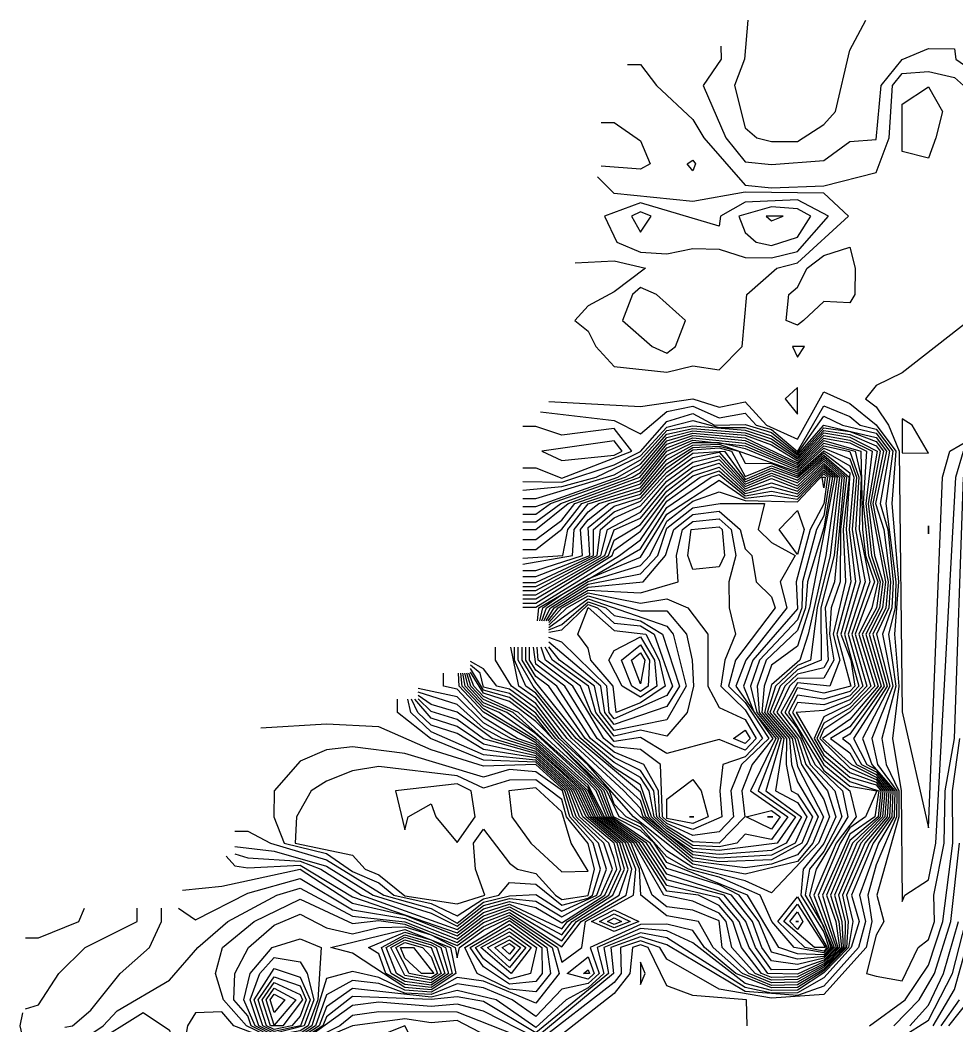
# Model space of a CAD drawing. Extents: x 2324165 to 2328366, y 427900 to 430978.
# Drawn here: x 2325018 to 2325860, y 430073 to 430978 of the extents above; entities that cross this region are included whole.
import ezdxf

# ---------------------------------------------------------------- set-up
doc = ezdxf.new("R2010")
doc.units = 0
doc.layers.add('contours', color=2, linetype='Continuous')

msp = doc.modelspace()

# ---------------------------------------------------------------- linework, layer by layer
at = {"layer": 'contours'}
for points in [[(2325672.3314, 430977.8506), (2325669.1255, 430942.6136), (2325660.2957, 430919.1223), (2325669.8161, 430880.9822), (2325680.1453, 430872.1393), (2325693.36, 430868.619), (2325716.9041, 430868.5683), (2325740.4484, 430883.9621), (2325751.1119, 430895.6299), (2325763.9932, 430950.7086), (2325778.2342, 430977.8494)], [(2325647.7628, 430954.3595), (2325648.2254, 430942.6138), (2325631.9519, 430919.1226), (2325652.287, 430872.1397), (2325669.8157, 430850.4357), (2325693.3598, 430848.1297), (2325740.448, 430851.6221), (2325763.9923, 430868.5569), (2325787.5364, 430870.6343), (2325792.2342, 430919.1208), (2325811.0813, 430942.4845), (2325834.6255, 430952.2592), (2325858.1696, 430952.1583), (2325859.1739, 430942.6114), (2325881.7134, 430927.2222)], [(2325563.8683, 430937.9847), (2325575.6404, 430937.9845), (2325589.9348, 430919.1231), (2325622.728, 430888.4081), (2325632.5235, 430872.1399), (2325669.8155, 430829.5505), (2325693.3595, 430827.124), (2325740.4477, 430828.9744), (2325787.536, 430840.8638), (2325799.2212, 430872.1379), (2325802.4266, 430919.1206), (2325811.0812, 430929.8492), (2325834.6253, 430931.7762), (2325858.1693, 430926.2692), (2325866.2085, 430919.1199)], [(2325841.2045, 430872.1375), (2325834.6244, 430853.5747), (2325811.0804, 430859.5624), (2325811.0809, 430902.1428), (2325834.6251, 430917.9572), (2325847.2153, 430895.6288), (2325841.2045, 430872.1375)], [(2325540.3236, 430885.8212), (2325552.0957, 430885.8211), (2325575.6396, 430869.2066), (2325584.3293, 430848.6491), (2325575.6393, 430843.6887), (2325540.3232, 430846.4552)], [(2325625.0046, 430848.6486), (2325622.7274, 430842.3492), (2325617.4672, 430848.6487), (2325622.7275, 430851.7864), (2325625.0046, 430848.6486)], [(2325516.778, 430759.5671), (2325552.0942, 430761.4892), (2325580.0252, 430754.6837), (2325552.0939, 430733.3709), (2325528.5496, 430721.0668), (2325516.6623, 430707.7017), (2325528.5494, 430698.0196), (2325535.5957, 430684.2101), (2325552.0931, 430666.3516), (2325599.1812, 430661.4014), (2325622.7254, 430667.049), (2325646.2694, 430663.4569), (2325667.1744, 430684.2085), (2325671.232, 430731.1912), (2325698.3346, 430754.6823), (2325716.9028, 430759.725), (2325762.868, 430801.6643), (2325740.4476, 430822.2469), (2325669.8154, 430823.1949), (2325622.7271, 430814.6925), (2325552.0949, 430821.8365), (2325536.8174, 430836.904)], [(2325716.9029, 430769.9132), (2325744.8993, 430801.6645), (2325716.9035, 430816.2821), (2325669.8153, 430814.0133), (2325647.5665, 430801.6656), (2325646.2709, 430792.4413), (2325575.6389, 430813.6927), (2325543.3002, 430801.6668), (2325554.3093, 430778.1753), (2325575.6384, 430769.3315), (2325599.1825, 430767.6096), (2325622.7266, 430772.4983), (2325646.2707, 430771.9944), (2325669.8147, 430764.3739), (2325693.3588, 430764.1575), (2325716.9029, 430769.9132)], [(2325693.3589, 430775.0816), (2325716.9031, 430782.6941), (2325728.9942, 430801.6647), (2325716.9034, 430808.1348), (2325693.3593, 430810.0752), (2325664.1099, 430801.6654), (2325669.815, 430786.9678), (2325679.7416, 430778.1739), (2325693.3589, 430775.0816)], [(2325575.6386, 430787.3071), (2325585.3556, 430801.6663), (2325575.6388, 430805.5929), (2325567.3904, 430801.6665), (2325575.6386, 430787.3071)], [(2325693.3592, 430797.2151), (2325703.9232, 430801.665), (2325688.5642, 430801.6651), (2325693.3592, 430797.2151)], [(2325722.2291, 430707.6993), (2325716.9022, 430703.3922), (2325706.7557, 430707.6994), (2325709.1012, 430731.1908), (2325716.9026, 430737.6908), (2325725.472, 430754.682), (2325740.447, 430766.152), (2325763.9912, 430773.5517), (2325768.8132, 430754.6815), (2325768.5806, 430731.1901), (2325763.9906, 430723.6859), (2325740.4465, 430724.7436), (2325722.2291, 430707.6993)], [(2325599.1814, 430678.3346), (2325607.053, 430684.2092), (2325616.1087, 430707.7005), (2325590.0399, 430731.1922), (2325575.638, 430737.3981), (2325568.5827, 430731.1924), (2325559.5818, 430707.7012), (2325586.0266, 430684.2095), (2325599.1814, 430678.3346)], [(2325871.2803, 430707.6975), (2325811.1186, 430660.7155), (2325787.5338, 430649.3017), (2325777.9102, 430637.2245), (2325787.5336, 430630.0829), (2325798.7564, 430613.7329), (2325808.2347, 430590.2414), (2325811.0745, 430355.8528), (2325834.6173, 430251.3974), (2325847.3755, 430566.7496), (2325853.9563, 430590.2409), (2325881.7097, 430606.3274)], [(2325716.9018, 430674.8803), (2325723.0295, 430684.2079), (2325712.4422, 430684.208), (2325716.9018, 430674.8803)], [(2325716.9012, 430623.6087), (2325716.9015, 430647.4475), (2325705.7397, 430637.2253), (2325716.9012, 430623.6087)], [(2325493.2325, 430634.9614), (2325575.6368, 430630.4623), (2325622.725, 430637.2631), (2325646.269, 430629.7952), (2325669.8132, 430634.6186), (2325689.064, 430613.7342), (2325716.901, 430600.9986), (2325740.4456, 430643.7202), (2325763.9895, 430633.061), (2325787.5334, 430614.064), (2325805.4041, 430590.2414), (2325801.6159, 430543.2587), (2325807.6378, 430472.7846), (2325804.1692, 430425.8019), (2325808.0359, 430378.8191), (2325802.4197, 430331.8364), (2325809.9883, 430284.8536), (2325811.0725, 430185.3207), (2325813.3903, 430190.8881), (2325834.6168, 430204.847), (2325841.2319, 430237.8705), (2325859.277, 430566.7494), (2325866.212, 430590.2407)], [(2325485.752, 430625.4822), (2325552.0925, 430617.8121), (2325575.6365, 430605.6935), (2325599.1808, 430626.0189), (2325622.725, 430630.7146), (2325646.2689, 430620.0772), (2325669.8131, 430624.4266), (2325679.669, 430613.7343), (2325693.357, 430609.692), (2325716.9008, 430589.8616), (2325740.4454, 430630.9284), (2325763.9894, 430621.3361), (2325773.3683, 430613.7332), (2325787.5334, 430610.0772), (2325802.5736, 430590.2415), (2325796.464, 430543.2588), (2325805.3143, 430472.7846), (2325804.577, 430449.2932), (2325798.7485, 430425.8019), (2325805.3737, 430378.8191), (2325792.6272, 430331.8365), (2325796.6834, 430308.3451), (2325808.1637, 430284.8536), (2325807.8837, 430261.3622), (2325788.2105, 430190.8884), (2325794.5498, 430167.3969), (2325787.528, 430154.9346), (2325778.8533, 430120.4144), (2325787.5276, 430118.0728), (2325811.0716, 430113.823), (2325825.3046, 430143.9052), (2325834.6162, 430151.1614), (2325840.2356, 430167.3964), (2325839.6511, 430190.8877), (2325848.9057, 430237.8704), (2325849.581, 430284.8531), (2325858.1957, 430331.8358), (2325866.1335, 430566.7494)], [(2325469.6876, 430562.9287), (2325505.0037, 430562.2168), (2325552.0921, 430577.8372), (2325575.6363, 430589.9391), (2325599.1807, 430616.8924), (2325622.7249, 430624.1938), (2325642.0778, 430613.7347), (2325669.8129, 430614.2346), (2325693.3569, 430606.9177), (2325716.9008, 430588.1951), (2325740.4453, 430621.8464), (2325757.3401, 430613.7334), (2325787.5333, 430606.3442), (2325799.743, 430590.2415), (2325791.3122, 430543.2589), (2325798.092, 430519.7674), (2325802.9908, 430472.7846), (2325801.7824, 430449.2933), (2325793.3277, 430425.802), (2325802.7115, 430378.8191), (2325783.5854, 430331.8366), (2325788.9054, 430308.3452), (2325806.3391, 430284.8536), (2325805.8175, 430261.3623), (2325787.5288, 430218.129), (2325780.2727, 430190.8884), (2325783.8433, 430167.397), (2325778.6219, 430143.9057), (2325740.4392, 430101.5478), (2325693.351, 430098.2988), (2325646.2629, 430106.3914), (2325599.175, 430133.3623), (2325592.9562, 430143.9079), (2325575.6311, 430149.9361), (2325557.5695, 430143.9083), (2325558.296, 430120.4169), (2325552.0866, 430112.3511), (2325481.4537, 430057.9037), (2325410.8218, 430085.6841), (2325340.1895, 430086.113), (2325316.6454, 430082.6669), (2325305.2552, 430073.4371), (2325269.5569, 430055.8473)], [(2325469.6875, 430555.2897), (2325505.0037, 430558.5148), (2325535.906, 430566.7532), (2325575.6362, 430586.1397), (2325599.1806, 430611.7337), (2325622.7248, 430617.6731), (2325646.2688, 430611.4923), (2325669.8129, 430611.5082), (2325693.3569, 430604.1434), (2325716.9008, 430586.5285), (2325740.4452, 430613.4887), (2325787.5333, 430602.6112), (2325796.9124, 430590.2415), (2325786.952, 430543.2589), (2325794.5231, 430519.7675), (2325800.6673, 430472.7846), (2325798.9879, 430449.2933), (2325787.907, 430425.8021), (2325800.0493, 430378.8192), (2325775.3585, 430331.8367), (2325783.7491, 430308.3453), (2325804.5145, 430284.8536), (2325803.7513, 430261.3623), (2325789.6737, 430237.8711), (2325772.7831, 430190.8885), (2325778.0728, 430167.3971), (2325771.8743, 430143.9058), (2325740.4393, 430109.1163), (2325716.8951, 430100.7547), (2325669.807, 430104.2997), (2325599.1752, 430146.4276), (2325575.6312, 430153.5789), (2325548.9905, 430143.9084), (2325551.2943, 430120.417), (2325481.4538, 430062.6096), (2325434.3659, 430086.694), (2325410.8218, 430092.9698), (2325387.2777, 430090.7286), (2325340.1896, 430094.8147), (2325316.6455, 430091.7686), (2325269.5569, 430058.0247)], [(2325469.6874, 430547.6508), (2325481.4594, 430547.6506), (2325552.092, 430568.9926), (2325575.6362, 430582.3403), (2325599.1806, 430608.6735), (2325622.7247, 430612.8874), (2325669.8129, 430609.1672), (2325693.3569, 430601.369), (2325716.9008, 430584.8619), (2325740.4452, 430611.1944), (2325763.9892, 430607.7873), (2325787.5332, 430598.8782), (2325794.0819, 430590.2416), (2325784.7724, 430543.2589), (2325798.3438, 430472.7847), (2325796.1933, 430449.2933), (2325784.6054, 430425.8021), (2325797.3871, 430378.8192), (2325767.1317, 430331.8368), (2325779.156, 430308.3453), (2325787.5298, 430304.1182), (2325802.6899, 430284.8537), (2325801.6851, 430261.3623), (2325785.0741, 430237.8711), (2325765.2935, 430190.8886), (2325772.3023, 430167.3972), (2325765.1266, 430143.9059), (2325740.4394, 430116.6849), (2325716.8951, 430103.1399), (2325693.3511, 430102.9231), (2325669.807, 430107.9496), (2325599.1753, 430152.6338), (2325575.6312, 430157.2216), (2325542.7687, 430143.9085), (2325546.9949, 430120.4171), (2325481.4538, 430067.3156), (2325434.366, 430095.3934), (2325410.8219, 430099.5636), (2325387.2778, 430097.237), (2325316.6456, 430100.0005), (2325293.1013, 430081.6588), (2325290.0124, 430073.4373), (2325269.5569, 430060.202)], [(2325469.6873, 430540.3495), (2325481.4593, 430540.3494), (2325555.3233, 430566.753), (2325575.6362, 430578.5408), (2325599.1806, 430605.6132), (2325622.7247, 430610.7477), (2325669.8129, 430606.8261), (2325693.3569, 430598.5947), (2325716.9008, 430583.1953), (2325740.4452, 430608.9), (2325763.9892, 430605.2588), (2325787.5332, 430595.1453), (2325791.2513, 430590.2416), (2325782.5928, 430543.259), (2325796.0203, 430472.7847), (2325793.3988, 430449.2934), (2325781.4617, 430425.8021), (2325794.7249, 430378.8192), (2325763.9861, 430335.8717), (2325757.3245, 430331.8369), (2325763.9859, 430326.8689), (2325774.563, 430308.3454), (2325787.5297, 430301.7997), (2325800.8653, 430284.8537), (2325799.6189, 430261.3623), (2325781.3288, 430237.8712), (2325761.0056, 430190.8887), (2325766.5318, 430167.3972), (2325762.6638, 430143.9059), (2325740.4395, 430121.237), (2325716.8952, 430105.5251), (2325693.3511, 430105.2352), (2325669.8071, 430111.5995), (2325622.7193, 430148.0025), (2325599.1753, 430158.8401), (2325575.6313, 430160.8643), (2325536.5469, 430143.9086), (2325542.6954, 430120.4171), (2325528.5425, 430107.6354), (2325508.8074, 430096.9261), (2325481.4539, 430072.0216), (2325445.9094, 430096.9269), (2325410.822, 430105.3345), (2325387.2778, 430099.3857), (2325316.6456, 430107.0939), (2325293.1014, 430090.6155), (2325286.6473, 430073.4374), (2325269.5569, 430062.3794)], [(2325469.6877, 430575.3201), (2325481.4598, 430575.32), (2325505.0037, 430565.9188), (2325567.6908, 430590.2442), (2325552.0924, 430610.7437), (2325505.0042, 430604.6265), (2325481.4602, 430612.479), (2325469.6881, 430612.4791)], [(2325834.6213, 430588.526), (2325820.0525, 430613.7326), (2325811.0776, 430619.4513), (2325811.0772, 430588.6867), (2325834.6213, 430588.526)], [(2325469.6872, 430533.5042), (2325481.4593, 430533.5041), (2325494.6442, 430543.2623), (2325561.8704, 430566.7529), (2325575.6361, 430574.7414), (2325599.1805, 430602.553), (2325622.7247, 430608.6079), (2325669.8128, 430604.485), (2325693.3568, 430595.8204), (2325716.9007, 430581.5288), (2325740.4451, 430606.6056), (2325763.9892, 430602.7303), (2325788.4208, 430590.2416), (2325780.4132, 430543.259), (2325786.2546, 430496.2762), (2325793.6968, 430472.7847), (2325790.6042, 430449.2934), (2325778.3179, 430425.8022), (2325792.0627, 430378.8193), (2325763.9861, 430342.4046), (2325746.539, 430331.8371), (2325763.9859, 430318.8253), (2325769.9699, 430308.3454), (2325787.5297, 430299.4812), (2325799.0407, 430284.8537), (2325797.5527, 430261.3624), (2325777.5835, 430237.8712), (2325757.396, 430190.8887), (2325762.4363, 430167.3973), (2325761.0745, 430143.9059), (2325740.4395, 430122.858), (2325716.8952, 430107.9102), (2325693.3511, 430107.5474), (2325661.2781, 430120.4157), (2325633.3234, 430143.9074), (2325622.7194, 430159.1165), (2325599.1754, 430165.0464), (2325575.6313, 430164.507), (2325530.3251, 430143.9086), (2325538.396, 430120.4172), (2325528.5425, 430111.5184), (2325504.9984, 430106.5308), (2325481.454, 430081.8163), (2325460.3174, 430096.9267), (2325434.3661, 430107.7763), (2325410.8221, 430111.1055), (2325387.2779, 430101.5344), (2325363.7338, 430102.7758), (2325340.1898, 430111.6952), (2325316.6457, 430114.1874), (2325293.1015, 430101.3033), (2325283.2823, 430073.4374), (2325269.557, 430064.5567)], [(2325469.6871, 430526.659), (2325481.4592, 430526.6588), (2325503.8931, 430543.2622), (2325568.4174, 430566.7528), (2325575.6361, 430570.9419), (2325599.1805, 430599.4928), (2325622.7247, 430606.4681), (2325669.8128, 430602.144), (2325716.9007, 430579.8622), (2325740.4451, 430604.3112), (2325763.9891, 430600.2018), (2325784.0392, 430590.2417), (2325778.2336, 430543.259), (2325783.5234, 430496.2762), (2325791.3733, 430472.7848), (2325787.8096, 430449.2934), (2325775.1742, 430425.8022), (2325789.4005, 430378.8193), (2325763.9862, 430348.9375), (2325739.3617, 430331.8371), (2325765.3769, 430308.3455), (2325787.5297, 430297.1626), (2325797.2161, 430284.8537), (2325795.4865, 430261.3624), (2325773.8383, 430237.8713), (2325753.7863, 430190.8888), (2325759.665, 430167.3973), (2325759.4853, 430143.9059), (2325740.4395, 430124.479), (2325716.8952, 430110.2954), (2325693.3511, 430109.8595), (2325667.3039, 430120.4157), (2325641.0724, 430143.9073), (2325627.7565, 430167.3989), (2325599.1755, 430172.4666), (2325575.8398, 430190.8908), (2325574.6797, 430214.3822), (2325564.5815, 430237.8737), (2325535.2797, 430261.3654), (2325524.3891, 430284.8569), (2325481.4568, 430324.2013), (2325459.135, 430331.8404), (2325434.3689, 430346.0207), (2325410.8251, 430369.3659), (2325375.509, 430376.7164)], [(2325469.6871, 430519.8137), (2325481.4591, 430519.8135), (2325510.4297, 430543.2621), (2325574.9644, 430566.7528), (2325599.1805, 430596.4326), (2325622.7246, 430604.3283), (2325669.8128, 430599.8029), (2325716.9007, 430578.1956), (2325740.4451, 430602.0169), (2325763.9891, 430597.6733), (2325778.9491, 430590.2417), (2325776.054, 430543.259), (2325780.7922, 430496.2762), (2325789.0498, 430472.7848), (2325783.7826, 430449.2935), (2325772.0305, 430425.8022), (2325786.4643, 430378.8193), (2325763.9863, 430355.4094), (2325740.442, 430340.042), (2325736.8767, 430331.8372), (2325763.9857, 430305.4644), (2325787.5297, 430294.8441), (2325795.3915, 430284.8537), (2325793.4203, 430261.3624), (2325770.093, 430237.8713), (2325750.1766, 430190.8888), (2325756.8937, 430167.3973), (2325757.8961, 430143.906), (2325740.4395, 430126.1001), (2325716.8953, 430112.6806), (2325693.3512, 430112.1716), (2325673.1236, 430120.4156), (2325649.1229, 430143.9072), (2325646.2636, 430167.8399), (2325622.7197, 430177.5697), (2325599.1756, 430180.628), (2325586.1771, 430190.8907), (2325567.0916, 430237.8737), (2325537.2981, 430261.3654), (2325526.4805, 430284.8569), (2325481.4568, 430326.1562), (2325464.8476, 430331.8404), (2325434.369, 430350.8905), (2325410.8252, 430376.3133), (2325398.3753, 430378.8239), (2325398.3755, 430390.5696)], [(2325469.687, 430510.798), (2325481.459, 430510.7978), (2325505.0033, 430528.2036), (2325516.5963, 430543.2621), (2325575.636, 430563.9509), (2325599.1804, 430593.3724), (2325622.7246, 430602.1885), (2325669.8127, 430597.4618), (2325716.9007, 430576.5291), (2325740.445, 430599.7225), (2325773.8589, 430590.2418), (2325775.2547, 430519.7677), (2325778.061, 430496.2763), (2325786.0645, 430472.7848), (2325768.8867, 430425.8023), (2325782.8813, 430378.8194), (2325763.9863, 430359.141), (2325740.4421, 430345.7609), (2325734.3917, 430331.8372), (2325740.4418, 430321.2413), (2325763.9856, 430301.3315), (2325787.5296, 430292.5256), (2325793.5669, 430284.8538), (2325791.3541, 430261.3624), (2325766.3477, 430237.8713), (2325746.567, 430190.8888), (2325754.1223, 430167.3974), (2325756.3069, 430143.906), (2325740.4395, 430127.7211), (2325716.8953, 430115.0658), (2325693.3512, 430114.4838), (2325678.7969, 430120.4155), (2325657.785, 430143.9071), (2325652.6007, 430167.3986), (2325646.2637, 430174.7473), (2325622.7197, 430185.6754), (2325596.5145, 430190.8906), (2325569.6018, 430237.8736), (2325539.3166, 430261.3654), (2325528.5761, 430284.8569), (2325481.4569, 430328.1112), (2325434.369, 430355.5802), (2325412.5193, 430378.8237), (2325412.0184, 430390.5694)], [(2325469.6869, 430501.7688), (2325481.4589, 430501.7686), (2325505.0032, 430520.1935), (2325522.7628, 430543.262), (2325575.636, 430560.8289), (2325599.1804, 430590.3122), (2325622.7246, 430600.0487), (2325669.8127, 430595.1208), (2325716.9007, 430574.8625), (2325740.445, 430597.4281), (2325768.7688, 430590.2419), (2325774.203, 430566.7504), (2325772.2166, 430519.7677), (2325781.8318, 430472.7849), (2325765.743, 430425.8023), (2325779.2983, 430378.8194), (2325763.9864, 430362.8727), (2325740.4421, 430351.4798), (2325731.9067, 430331.8372), (2325740.4417, 430316.8893), (2325763.9856, 430297.1987), (2325787.5296, 430290.207), (2325791.7423, 430284.8538), (2325789.2879, 430261.3624), (2325763.9849, 430240.0138), (2325742.9573, 430190.8889), (2325751.351, 430167.3974), (2325754.7177, 430143.906), (2325740.4395, 430129.3422), (2325716.8953, 430117.451), (2325693.3512, 430116.7959), (2325684.4702, 430120.4155), (2325666.4471, 430143.907), (2325658.5572, 430167.3985), (2325646.2638, 430181.6547), (2325627.6775, 430190.8902), (2325599.1758, 430194.6555), (2325572.1119, 430237.8736), (2325541.335, 430261.3653), (2325528.5446, 430287.4471), (2325481.4569, 430330.0661), (2325434.369, 430358.402), (2325415.1719, 430378.8237), (2325413.8865, 430390.5694)], [(2325469.6868, 430494.1089), (2325505.7325, 430496.2795), (2325510.3346, 430519.7708), (2325528.5476, 430542.8209), (2325575.6359, 430557.7068), (2325599.1803, 430586.549), (2325622.7246, 430597.9089), (2325646.2687, 430598.178), (2325669.8127, 430592.7797), (2325716.9006, 430573.1959), (2325740.445, 430595.1338), (2325763.989, 430589.8538), (2325771.9965, 430566.7505), (2325769.1785, 430519.7678), (2325777.5991, 430472.7849), (2325762.4883, 430425.8023), (2325775.7153, 430378.8195), (2325763.9864, 430366.6043), (2325740.4422, 430357.0193), (2325715.7653, 430355.3288), (2325740.4417, 430312.5373), (2325763.9856, 430293.0658), (2325789.9177, 430284.8538), (2325786.2895, 430261.3625), (2325763.985, 430245.8181), (2325739.2723, 430190.8889), (2325753.1285, 430143.906), (2325740.4396, 430130.9632), (2325716.8953, 430119.8362), (2325690.1435, 430120.4154), (2325673.2962, 430143.907), (2325664.5137, 430167.3984), (2325646.2639, 430188.5621), (2325599.1758, 430199.7257), (2325574.6221, 430237.8736), (2325543.3534, 430261.3653), (2325528.5446, 430290.0039), (2325481.4569, 430332.1851), (2325448.5863, 430355.3319), (2325434.3691, 430361.2237), (2325417.8246, 430378.8236), (2325415.7545, 430390.5693)], [(2325469.6867, 430488.5722), (2325514.5337, 430496.2794), (2325515.963, 430519.7707), (2325528.5475, 430535.6974), (2325538.1182, 430543.2618), (2325575.6359, 430554.5847), (2325599.1803, 430582.7697), (2325622.7245, 430595.7691), (2325646.2686, 430596.5137), (2325716.9006, 430571.5293), (2325740.445, 430592.8394), (2325763.9889, 430583.4878), (2325769.79, 430566.7505), (2325766.1403, 430519.7678), (2325773.3665, 430472.785), (2325759.0932, 430425.8024), (2325772.1323, 430378.8195), (2325763.9865, 430370.3359), (2325740.4423, 430362.1899), (2325716.8982, 430364.0825), (2325712.2879, 430355.3288), (2325740.4416, 430308.1553), (2325763.9855, 430288.933), (2325788.0931, 430284.8538), (2325777.9611, 430261.3626), (2325763.9851, 430251.6225), (2325755.3172, 430237.8715), (2325735.4136, 430190.889), (2325751.5393, 430143.906), (2325740.4396, 430132.5842), (2325716.8954, 430123.9954), (2325693.3513, 430123.8724), (2325678.9963, 430143.9069), (2325670.4569, 430167.3984), (2325650.7662, 430190.89), (2325599.1759, 430204.796), (2325577.6533, 430237.8736), (2325545.3719, 430261.3653), (2325535.8147, 430284.8568), (2325528.5446, 430292.5607), (2325481.457, 430335.9131), (2325455.3956, 430355.3318), (2325434.3691, 430364.0455), (2325420.4772, 430378.8236), (2325417.6226, 430390.5693)], [(2325469.6866, 430483.0354), (2325481.4587, 430483.0353), (2325523.3348, 430496.2793), (2325521.5914, 430519.7706), (2325528.5474, 430528.574), (2325547.1307, 430543.2617), (2325575.6358, 430551.4627), (2325599.1803, 430578.9904), (2325622.7245, 430593.6293), (2325646.2686, 430594.8494), (2325663.9558, 430590.2431), (2325669.8125, 430579.4036), (2325693.3566, 430579.2948), (2325716.9006, 430569.8628), (2325740.4449, 430590.545), (2325763.9889, 430577.1218), (2325767.5835, 430566.7505), (2325763.2374, 430519.7678), (2325769.1338, 430472.785), (2325755.6981, 430425.8024), (2325764.7822, 430402.311), (2325768.5493, 430378.8195), (2325763.9865, 430374.0676), (2325740.4423, 430367.3604), (2325716.8983, 430370.6853), (2325708.8106, 430355.3289), (2325740.4416, 430302.9874), (2325763.8981, 430284.8541), (2325769.6328, 430261.3627), (2325751.6586, 430237.8715), (2325731.555, 430190.889), (2325749.9501, 430143.9061), (2325740.4396, 430134.2053), (2325716.8954, 430128.723), (2325693.3514, 430131.8275), (2325684.6964, 430143.9068), (2325676.2938, 430167.3983), (2325657.5571, 430190.8899), (2325599.1759, 430209.8662), (2325581.0355, 430237.8735), (2325547.3903, 430261.3653), (2325538.2276, 430284.8568), (2325528.5447, 430295.1175), (2325460.9796, 430355.3318), (2325434.3691, 430366.8673), (2325423.1298, 430378.8236), (2325419.4907, 430390.5693)], [(2325469.6866, 430477.4987), (2325481.4586, 430477.4985), (2325529.9271, 430496.2792), (2325528.5473, 430521.4506), (2325552.0916, 430540.8655), (2325575.6358, 430548.3406), (2325599.1802, 430575.2111), (2325622.7245, 430591.4895), (2325646.2686, 430593.1851), (2325657.565, 430590.2432), (2325669.8124, 430567.5759), (2325693.3566, 430577.1007), (2325716.9006, 430568.1962), (2325740.4449, 430588.6114), (2325763.9888, 430570.7558), (2325760.6629, 430519.7679), (2325764.9011, 430472.7851), (2325752.303, 430425.8025), (2325764.9663, 430378.8196), (2325740.4424, 430372.531), (2325716.8984, 430377.2881), (2325705.3332, 430355.3289), (2325716.8979, 430340.768), (2325732.3211, 430308.3459), (2325757.213, 430284.8542), (2325762.222, 430261.3628), (2325733.5913, 430214.3804), (2325727.6963, 430190.8891), (2325748.3609, 430143.9061), (2325740.4396, 430135.8263), (2325716.8955, 430133.4506), (2325693.3515, 430139.7826), (2325682.1308, 430167.3982), (2325664.348, 430190.8898), (2325646.264, 430200.2293), (2325599.176, 430214.9563), (2325584.4176, 430237.8735), (2325549.4088, 430261.3653), (2325540.6405, 430284.8567), (2325528.5447, 430297.6743), (2325465.845, 430355.3317), (2325434.3692, 430369.689), (2325425.7824, 430378.8235), (2325421.3587, 430390.5693)], [(2325552.0922, 430586.6817), (2325559.0519, 430590.2443), (2325552.0923, 430599.3907), (2325486.8345, 430590.2452), (2325505.0039, 430581.7352), (2325552.0922, 430586.6817)], [(2325469.6865, 430472.2347), (2325481.4586, 430472.2346), (2325533.3113, 430496.2791), (2325533.3813, 430519.7705), (2325552.0916, 430535.5352), (2325575.6358, 430545.2186), (2325599.1802, 430571.4317), (2325622.7245, 430588.5339), (2325651.1742, 430590.2432), (2325669.8124, 430564.7889), (2325693.3566, 430574.9065), (2325716.9006, 430566.4311), (2325740.4449, 430586.7327), (2325763.1955, 430566.7506), (2325758.0883, 430519.7679), (2325760.0806, 430472.7851), (2325748.908, 430425.8025), (2325754.9608, 430402.3111), (2325745.8434, 430378.8198), (2325716.8984, 430381.8388), (2325701.8558, 430355.3289), (2325719.4817, 430331.8374), (2325728.3343, 430308.3459), (2325750.5278, 430284.8543), (2325756.7444, 430261.3628), (2325740.4407, 430230.1584), (2325727.7911, 430214.3804), (2325723.8377, 430190.8891), (2325740.4399, 430162.4506), (2325746.7717, 430143.9061), (2325740.4396, 430137.4474), (2325716.8956, 430138.1782), (2325700.0477, 430143.9066), (2325672.0003, 430190.8897), (2325599.1761, 430220.208), (2325587.7997, 430237.8734), (2325575.6323, 430248.9977), (2325551.4272, 430261.3652), (2325543.0534, 430284.8567), (2325481.4571, 430347.097), (2325457.9132, 430365.0218), (2325434.3692, 430372.5108), (2325422.5974, 430391.6309)], [(2325469.6865, 430468.5254), (2325481.4585, 430468.5253), (2325536.6955, 430496.2791), (2325539.7074, 430519.7704), (2325552.0915, 430530.205), (2325575.6357, 430541.1616), (2325599.1801, 430567.6524), (2325622.7244, 430584.4409), (2325646.2686, 430589.4604), (2325669.8123, 430562.6791), (2325693.3565, 430572.7124), (2325716.9005, 430564.023), (2325740.4449, 430584.854), (2325761.0565, 430566.7506), (2325755.5138, 430519.7679), (2325755.0983, 430472.7852), (2325747.0271, 430449.2939), (2325745.5129, 430425.8025), (2325749.6849, 430402.3111), (2325740.4425, 430386.081), (2325716.8985, 430385.7695), (2325709.5933, 430378.8202), (2325698.3785, 430355.329), (2325716.9967, 430331.8374), (2325724.3475, 430308.3459), (2325743.8427, 430284.8543), (2325751.2668, 430261.3629), (2325740.4408, 430237.3932), (2325721.9909, 430214.3805), (2325719.979, 430190.8891), (2325740.4399, 430157.7963), (2325745.1825, 430143.9061), (2325740.4397, 430139.0684), (2325713.9527, 430143.9065), (2325693.7728, 430167.3981), (2325683.1862, 430190.8896), (2325646.2641, 430207.2434), (2325618.7957, 430214.3817), (2325599.1761, 430225.4597), (2325575.6323, 430252.0898), (2325556.3997, 430261.3652), (2325545.4663, 430284.8567), (2325496.5546, 430331.84), (2325481.4571, 430350.825), (2325457.9133, 430368.7058), (2325434.3692, 430375.3326), (2325422.5974, 430394.7819)], [(2325469.6864, 430464.8161), (2325481.4585, 430464.8159), (2325540.0798, 430496.2791), (2325546.0334, 430519.7704), (2325575.6357, 430535.5339), (2325599.1801, 430563.2961), (2325622.7244, 430580.348), (2325646.2685, 430586.0912), (2325669.8123, 430560.5694), (2325693.3565, 430570.5182), (2325716.9005, 430561.615), (2325740.4449, 430582.9753), (2325758.9174, 430566.7506), (2325750.1161, 430472.7852), (2325741.8011, 430449.294), (2325744.409, 430402.3112), (2325740.4427, 430395.3461), (2325716.8985, 430389.7003), (2325705.4614, 430378.8203), (2325694.9011, 430355.329), (2325714.5254, 430331.8374), (2325720.3607, 430308.346), (2325740.4413, 430276.9915), (2325745.7892, 430261.363), (2325735.7444, 430237.8717), (2325693.3521, 430193.0031), (2325669.8081, 430204.0056), (2325622.7201, 430216.0045), (2325599.1762, 430230.7114), (2325575.6324, 430255.1818), (2325562.8114, 430261.3651), (2325552.0885, 430272.8629), (2325547.8791, 430284.8566), (2325499.5192, 430331.8399), (2325481.4572, 430354.5529), (2325457.9133, 430372.3898), (2325434.3693, 430378.1543), (2325431.3285, 430390.5692), (2325422.5975, 430397.9328)], [(2325469.6864, 430461.1067), (2325481.4584, 430461.1066), (2325543.464, 430496.279), (2325552.0914, 430519.3863), (2325575.6356, 430529.9063), (2325599.18, 430558.7594), (2325622.7243, 430576.2551), (2325646.2685, 430582.722), (2325669.8123, 430558.4596), (2325693.3565, 430568.324), (2325716.9005, 430559.2069), (2325740.4448, 430581.0965), (2325756.7783, 430566.7506), (2325749.8123, 430496.2766), (2325737.8917, 430449.294), (2325738.0637, 430402.3113), (2325716.8985, 430393.631), (2325701.3295, 430378.8203), (2325692.0329, 430355.3291), (2325712.0546, 430331.8375), (2325716.8975, 430306.5465), (2325740.3235, 430261.363), (2325730.7153, 430237.8718), (2325716.8965, 430221.1903), (2325669.8082, 430209.9783), (2325622.7201, 430218.8118), (2325569.223, 430261.365), (2325528.5448, 430307.9015), (2325502.4839, 430331.8399), (2325481.4572, 430358.928), (2325457.9133, 430376.0738), (2325446.2706, 430378.8233), (2325434.3695, 430394.3581), (2325422.5975, 430401.0838)], [(2325469.6863, 430457.3974), (2325481.4584, 430457.3973), (2325546.8483, 430496.279), (2325552.0913, 430510.3217), (2325575.6355, 430524.2786), (2325599.18, 430554.2227), (2325622.7243, 430572.1622), (2325646.2684, 430579.3528), (2325669.8123, 430556.3499), (2325693.3565, 430565.6796), (2325716.9005, 430556.7989), (2325740.4448, 430579.2178), (2325754.6393, 430566.7507), (2325746.1277, 430496.2767), (2325734.4445, 430449.294), (2325728.4797, 430402.3114), (2325716.8986, 430397.5617), (2325697.1976, 430378.8204), (2325689.653, 430355.3291), (2325709.5838, 430331.8375), (2325711.4246, 430308.3461), (2325716.8974, 430292.8445), (2325735.3495, 430261.3631), (2325725.6863, 430237.8718), (2325716.8966, 430227.2613), (2325693.3524, 430218.7924), (2325669.8083, 430215.6774), (2325622.7202, 430221.6192), (2325575.6333, 430261.3649), (2325505.6151, 430331.8399), (2325481.4573, 430363.4739), (2325459.5588, 430378.8232), (2325445.3189, 430402.3147), (2325445.3191, 430414.0604)], [(2325469.6863, 430453.6881), (2325481.4583, 430453.6879), (2325550.2325, 430496.2789), (2325552.0912, 430501.2571), (2325575.6355, 430518.2129), (2325599.1799, 430549.6861), (2325622.7242, 430568.0692), (2325646.2684, 430575.9836), (2325669.8122, 430554.2401), (2325693.3564, 430561.8959), (2325716.9004, 430554.3908), (2325740.4448, 430577.3391), (2325752.5002, 430566.7507), (2325742.4431, 430496.2767), (2325726.3441, 430425.8028), (2325718.8958, 430402.3115), (2325693.3543, 430380.0639), (2325687.273, 430355.3291), (2325707.113, 430331.8375), (2325706.587, 430308.3462), (2325711.0267, 430284.8547), (2325716.8972, 430281.7226), (2325730.3756, 430261.3631), (2325720.6572, 430237.8719), (2325693.3525, 430222.8856), (2325646.2643, 430220.9654), (2325622.7202, 430224.4265), (2325578.0903, 430261.3649), (2325575.6325, 430268.8039), (2325560.7463, 430284.8565), (2325509.6827, 430331.8398), (2325481.4573, 430368.0199), (2325466.0445, 430378.8231), (2325458.927, 430414.0602)], [(2325469.6862, 430449.9787), (2325481.4583, 430449.9786), (2325556.8039, 430496.2789), (2325575.6354, 430510.3829), (2325599.1799, 430545.1494), (2325629.3273, 430566.7521), (2325646.2684, 430572.6145), (2325669.8122, 430552.1303), (2325693.3564, 430558.1121), (2325716.9004, 430551.9828), (2325740.4448, 430575.4604), (2325750.3611, 430566.7507), (2325727.5502, 430449.2941), (2325716.8988, 430414.954), (2325693.3545, 430397.8667), (2325686.8035, 430378.8205), (2325684.8931, 430355.3291), (2325704.6422, 430331.8375), (2325696.9448, 430284.8549), (2325716.8971, 430274.2095), (2325725.4016, 430261.3632), (2325714.8584, 430237.8719), (2325693.3525, 430226.9787), (2325646.2643, 430224.3166), (2325622.7202, 430227.2338), (2325580.5474, 430261.3649), (2325575.6326, 430276.2404), (2325513.7503, 430331.8398), (2325481.4574, 430372.5658), (2325472.5303, 430378.823), (2325462.3133, 430402.3145), (2325462.3134, 430414.0602)], [(2325483.0249, 430437.5513), (2325484.267, 430449.297), (2325575.6353, 430502.5529), (2325599.1798, 430539.6407), (2325639.0632, 430566.752), (2325646.2683, 430569.2453), (2325669.8122, 430550.0206), (2325693.3563, 430554.3284), (2325716.9004, 430549.5748), (2325740.4447, 430573.5816), (2325748.222, 430566.7507), (2325740.4441, 430521.3412), (2325725.9824, 430472.7855), (2325724.103, 430449.2942), (2325716.899, 430428.9283), (2325688.7838, 430402.3118), (2325680.6803, 430378.8206), (2325682.5131, 430355.3292), (2325702.1715, 430331.8376), (2325688.2597, 430284.855), (2325720.4277, 430261.3633), (2325706.7778, 430237.872), (2325693.3526, 430231.0718), (2325646.2643, 430227.6678), (2325622.7203, 430230.0411), (2325599.1764, 430246.233), (2325583.0044, 430261.3649), (2325575.6327, 430283.6768), (2325517.8179, 430331.8397), (2325479.016, 430378.8229), (2325465.6997, 430402.3145), (2325465.6999, 430414.0601)], [(2325484.9443, 430437.5513), (2325487.708, 430449.2969), (2325505.0025, 430461.3203), (2325528.5468, 430475.3628), (2325575.6352, 430494.7929), (2325599.1797, 430533.439), (2325646.2683, 430564.0378), (2325669.8122, 430547.9108), (2325693.3563, 430550.5446), (2325716.9003, 430547.1667), (2325740.4447, 430571.7029), (2325746.083, 430566.7508), (2325740.4443, 430532.0666), (2325733.9887, 430519.7682), (2325721.2544, 430472.7856), (2325720.6558, 430449.2942), (2325716.8991, 430438.6739), (2325682.692, 430402.3119), (2325674.5572, 430378.8206), (2325680.1332, 430355.3292), (2325699.7007, 430331.8376), (2325681.4224, 430284.8551), (2325714.9309, 430261.3633), (2325698.6972, 430237.8721), (2325646.2644, 430231.0189), (2325622.7203, 430232.8484), (2325599.1764, 430248.532), (2325585.4615, 430261.3648), (2325575.6328, 430290.2899), (2325552.0889, 430305.3544), (2325521.8855, 430331.8397), (2325481.4575, 430382.248), (2325469.0862, 430402.3144), (2325469.0863, 430414.0601)], [(2325486.8638, 430437.5513), (2325491.149, 430449.2969), (2325528.5467, 430473.1395), (2325575.6351, 430487.3154), (2325584.1175, 430496.2785), (2325599.1797, 430527.2373), (2325622.724, 430545.3572), (2325646.2681, 430553.5966), (2325669.8121, 430545.801), (2325716.9003, 430544.7587), (2325740.4447, 430569.8242), (2325743.9439, 430566.7508), (2325740.4444, 430542.792), (2325728.359, 430519.7682), (2325715.7598, 430472.7856), (2325716.8992, 430448.4196), (2325676.6002, 430402.312), (2325668.2822, 430378.8207), (2325677.7533, 430355.3292), (2325697.2299, 430331.8376), (2325674.585, 430284.8552), (2325708.1551, 430261.3634), (2325693.3527, 430241.0246), (2325669.8086, 430245.9461), (2325662.1916, 430237.8726), (2325646.2644, 430234.3701), (2325622.7203, 430235.6558), (2325599.1764, 430250.8309), (2325587.9185, 430261.3648), (2325583.4334, 430284.8562), (2325575.6329, 430296.7477), (2325552.0889, 430310.1381), (2325525.9531, 430331.8396), (2325493.1395, 430378.8228), (2325481.4576, 430387.7407), (2325472.4727, 430402.3144), (2325472.4728, 430414.0601)], [(2325741.8048, 430566.7508), (2325740.4446, 430557.3697), (2325739.0544, 430566.7508), (2325741.8048, 430566.7508)], [(2325488.7832, 430437.5512), (2325494.59, 430449.2969), (2325528.5467, 430470.5805), (2325575.635, 430479.8379), (2325591.1937, 430496.2785), (2325599.1796, 430521.0357), (2325622.7239, 430539.3257), (2325647.3742, 430543.2605), (2325687.0484, 430543.2601), (2325681.5274, 430519.7688), (2325693.3558, 430508.0223), (2325714.7869, 430496.277), (2325701.3163, 430472.7858), (2325707.3235, 430449.2944), (2325670.5084, 430402.3121), (2325661.4833, 430378.8208), (2325694.7591, 430331.8377), (2325675.9695, 430308.3465), (2325666.8066, 430284.8552), (2325669.3453, 430261.3638), (2325646.2644, 430237.7213), (2325622.7204, 430239.0298), (2325599.1764, 430253.1299), (2325590.3756, 430261.3648), (2325587.6697, 430284.8562), (2325575.6329, 430303.2055), (2325552.089, 430314.8676), (2325530.7067, 430331.8396), (2325500.3347, 430378.8227), (2325481.4576, 430393.2335), (2325475.8591, 430402.3143), (2325475.8593, 430414.06)], [(2325490.7026, 430437.5512), (2325498.031, 430449.2968), (2325528.5467, 430467.9584), (2325578.0327, 430472.7872), (2325598.27, 430496.2784), (2325605.4792, 430519.7697), (2325622.7238, 430533.1733), (2325646.2679, 430536.2251), (2325665.2846, 430519.769), (2325669.8116, 430502.2628), (2325675.8436, 430496.2775), (2325679.7843, 430472.7861), (2325693.3552, 430459.2098), (2325696.8036, 430449.2945), (2325661.1917, 430402.3122), (2325654.6844, 430378.8209), (2325669.81, 430364.15), (2325690.9391, 430331.8377), (2325666.474, 430308.3466), (2325656.8479, 430284.8554), (2325659.1459, 430261.364), (2325646.2646, 430247.9864), (2325622.7204, 430244.5334), (2325599.1765, 430255.4289), (2325592.8326, 430261.3647), (2325591.9059, 430284.8561), (2325578.6843, 430308.3476), (2325552.089, 430319.597), (2325536.6653, 430331.8395), (2325507.5026, 430378.8226), (2325481.4577, 430398.7262), (2325479.2457, 430414.06)], [(2325722.7293, 430519.7683), (2325716.8998, 430497.2251), (2325700.3969, 430519.7686), (2325716.9002, 430536.9831), (2325722.7293, 430519.7683)], [(2325492.6221, 430437.5512), (2325501.472, 430449.2968), (2325528.5467, 430465.3363), (2325575.6348, 430462.8396), (2325609.6544, 430472.7869), (2325608.0922, 430496.2783), (2325613.3945, 430519.7696), (2325622.7237, 430527.0209), (2325646.2679, 430529.2598), (2325657.2353, 430519.7691), (2325661.4442, 430496.2776), (2325654.9821, 430472.7863), (2325655.2983, 430449.295), (2325661.1385, 430425.8035), (2325651.4578, 430402.3123), (2325647.8856, 430378.821), (2325669.8099, 430357.5557), (2325685.3394, 430331.8378), (2325669.8094, 430315.4313), (2325649.5927, 430308.3468), (2325646.8892, 430284.8555), (2325648.9466, 430261.3641), (2325622.7205, 430250.0371), (2325599.1765, 430257.7279), (2325595.2897, 430261.3647), (2325593.6625, 430308.3475), (2325575.6332, 430322.0086), (2325552.0891, 430324.3265), (2325542.6238, 430331.8394), (2325514.6199, 430378.8225), (2325483.668, 430402.3142), (2325482.7099, 430414.0599)], [(2325651.0846, 430496.2778), (2325646.2674, 430486.08), (2325622.7232, 430483.8077), (2325618.3193, 430496.2781), (2325621.3098, 430519.7695), (2325646.2678, 430522.2945), (2325649.1861, 430519.7692), (2325651.0846, 430496.2778)], [(2325834.6204, 430515.8774), (2325834.6205, 430522.972), (2325834.6204, 430515.8774)], [(2325717.0996, 430519.7684), (2325717.0996, 430519.7684)], [(2325493.2302, 430436.0717), (2325504.913, 430449.2967), (2325528.5466, 430462.7142), (2325575.6347, 430453.4292), (2325599.1788, 430457.5859), (2325618.3339, 430449.2954), (2325636.2626, 430425.8038), (2325636.349, 430378.8211), (2325646.2659, 430359.6745), (2325669.8098, 430348.9409), (2325679.7397, 430331.8378), (2325669.8095, 430321.3472), (2325646.2655, 430331.0591), (2325599.1772, 430318.3782), (2325575.6333, 430332.7377), (2325552.0892, 430329.0559), (2325531.4017, 430355.3309), (2325521.7371, 430378.8224), (2325490.0421, 430402.3142), (2325486.3205, 430414.0599)], [(2325493.2302, 430433.9062), (2325509.5067, 430449.2967), (2325528.5466, 430460.0921), (2325575.6346, 430446.7606), (2325599.1787, 430446.7264), (2325617.1196, 430425.804), (2325622.0664, 430402.3126), (2325623.331, 430378.8212), (2325617.7059, 430355.3299), (2325599.1774, 430334.058), (2325575.6334, 430339.4546), (2325552.0892, 430333.971), (2325535.4399, 430355.3309), (2325528.7863, 430378.8223), (2325496.4161, 430402.3141), (2325489.9311, 430414.0599)], [(2325493.2301, 430431.7407), (2325528.5466, 430457.47), (2325599.1785, 430432.7514), (2325605.1358, 430425.8042), (2325616.7948, 430378.8213), (2325599.1776, 430348.6441), (2325552.0893, 430339.1516), (2325539.4781, 430355.3308), (2325534.3343, 430378.8223), (2325502.7901, 430402.314), (2325493.2299, 430414.4185)], [(2325493.2301, 430429.5751), (2325505.0022, 430434.4787), (2325528.5465, 430454.8479), (2325544.375, 430449.2963), (2325552.0905, 430442.3822), (2325575.6345, 430437.7185), (2325595.4054, 430425.8043), (2325610.5767, 430378.8214), (2325599.1777, 430360.6878), (2325552.0893, 430344.3322), (2325543.5163, 430355.3308), (2325539.8823, 430378.8222), (2325493.23, 430418.5732)], [(2325493.2301, 430427.4096), (2325505.0021, 430429.4961), (2325528.5465, 430452.2258), (2325536.8987, 430449.2964), (2325552.0904, 430435.6826), (2325575.6345, 430433.1974), (2325587.9028, 430425.8044), (2325604.3586, 430378.8215), (2325599.1778, 430370.5798), (2325552.0894, 430349.5128), (2325547.5545, 430355.3308), (2325545.4304, 430378.8221), (2325505.002, 430418.536), (2325493.23, 430422.7279)], [(2325553.7356, 430355.3307), (2325550.9784, 430378.8221), (2325530.8948, 430402.3137), (2325528.546, 430413.2023), (2325519.3222, 430425.8052), (2325528.5465, 430449.6037), (2325552.0903, 430428.9831), (2325580.4001, 430425.8045), (2325592.393, 430402.313), (2325597.8989, 430378.8215), (2325575.6336, 430363.7966), (2325553.7356, 430355.3307)], [(2325590.2323, 430378.8216), (2325575.6337, 430368.9703), (2325559.0531, 430378.822), (2325547.1747, 430402.3135), (2325552.0901, 430410.8843), (2325575.6343, 430423.1852), (2325588.1035, 430402.313), (2325590.2323, 430378.8216)], [(2325582.5657, 430378.8217), (2325575.6338, 430374.1439), (2325567.7607, 430378.8219), (2325558.3992, 430402.3134), (2325575.6343, 430416.0051), (2325583.814, 430402.3131), (2325582.5657, 430378.8217)], [(2325579.5244, 430402.3131), (2325575.6339, 430381.0668), (2325567.4372, 430402.3133), (2325575.6342, 430408.8251), (2325579.5244, 430402.3131)], [(2325081.2043, 430065.8741), (2325092.2998, 430073.4396), (2325104.7486, 430086.9304), (2325151.8371, 430114.6338), (2325177.544, 430143.9128), (2325204.3466, 430167.4038), (2325248.5842, 430190.8947), (2325269.5585, 430197.3044), (2325316.6464, 430172.0192), (2325363.7345, 430167.1161), (2325410.8225, 430148.5119), (2325434.3668, 430166.3862), (2325457.911, 430175.5135), (2325504.9988, 430144.59), (2325522.1895, 430167.4001), (2325562.8549, 430190.891), (2325567.9309, 430214.3823), (2325559.5612, 430237.8738), (2325531.2428, 430261.3655), (2325520.2064, 430284.857), (2325481.4568, 430320.2914), (2325442.3262, 430331.8406), (2325410.8249, 430355.4709), (2325387.2809, 430362.3127), (2325375.509, 430370.499)], [(2325159.9569, 430179.15), (2325175.3818, 430168.8382), (2325222.4703, 430192.6739), (2325269.5586, 430205.88), (2325316.6465, 430177.8631), (2325363.7346, 430169.9727), (2325410.8225, 430151.407), (2325434.3668, 430169.5294), (2325457.911, 430177.9888), (2325504.9989, 430149.9809), (2325518.1268, 430167.4001), (2325556.4016, 430190.8911), (2325564.5564, 430214.3823), (2325557.051, 430237.8738), (2325529.2244, 430261.3655), (2325518.115, 430284.857), (2325481.4568, 430318.3365), (2325434.3687, 430331.4215), (2325410.8248, 430349.053), (2325387.2808, 430356.1472), (2325375.5089, 430367.3903)], [(2325163.6101, 430195.4997), (2325198.9263, 430199.1172), (2325269.5587, 430214.4154), (2325316.6465, 430183.7071), (2325363.7346, 430172.9023), (2325410.8226, 430154.3021), (2325434.3669, 430172.5354), (2325457.911, 430180.4641), (2325504.9989, 430155.3719), (2325514.064, 430167.4002), (2325550.8748, 430190.8911), (2325561.182, 430214.3824), (2325554.5409, 430237.8738), (2325526.6134, 430261.3655), (2325516.0236, 430284.857), (2325481.4567, 430316.3816), (2325434.3687, 430326.6663), (2325410.8248, 430342.6458), (2325387.2808, 430350.0319), (2325372.6819, 430367.0785)], [(2325246.0128, 430061.3533), (2325221.1119, 430073.4381), (2325200.4645, 430096.9297), (2325193.3076, 430120.4212), (2325199.7217, 430143.9125), (2325228.2055, 430167.4035), (2325269.5584, 430187.4536), (2325316.6463, 430165.4538), (2325340.1905, 430168.292), (2325363.7345, 430164.7827), (2325410.8225, 430145.6168), (2325434.3668, 430162.9108), (2325457.911, 430173.0382), (2325500.8872, 430143.909), (2325504.9987, 430130.6664), (2325522.7296, 430143.9087), (2325526.2523, 430167.4), (2325569.3082, 430190.8909), (2325571.3053, 430214.3823), (2325562.0713, 430237.8737), (2325533.2613, 430261.3654), (2325522.2977, 430284.8569), (2325505.0006, 430301.2958), (2325481.4568, 430322.2464), (2325451.053, 430331.8405), (2325434.3688, 430341.151), (2325410.825, 430362.4184), (2325375.509, 430373.6077)], [(2325202.9884, 430226.1322), (2325210.6985, 430217.4253), (2325222.4705, 430215.4258), (2325269.5588, 430218.0534), (2325316.6466, 430189.551), (2325410.8226, 430157.1972), (2325434.3669, 430175.5414), (2325457.9111, 430182.9394), (2325504.999, 430160.7628), (2325510.0013, 430167.4002), (2325547.2164, 430190.8912), (2325557.8076, 430214.3824), (2325551.9807, 430237.8739), (2325523.7013, 430261.3656), (2325513.9322, 430284.857), (2325481.4567, 430314.4266), (2325434.3686, 430321.9112), (2325410.8247, 430336.2386), (2325387.2807, 430343.9243), (2325375.442, 430355.3328), (2325369.5398, 430367.0785)], [(2325210.6987, 430234.7285), (2325246.0148, 430230.4404), (2325293.1028, 430217.0553), (2325335.2098, 430190.8936), (2325387.2787, 430174.8088), (2325410.8227, 430162.9874), (2325434.367, 430181.5535), (2325457.9111, 430187.8899), (2325481.4552, 430185.5757), (2325504.9991, 430171.4434), (2325539.8996, 430190.8913), (2325550.4474, 430214.3825), (2325542.5807, 430237.874), (2325517.8771, 430261.3656), (2325509.7495, 430284.8571), (2325481.4567, 430310.5167), (2325434.3685, 430312.4008), (2325386.7601, 430331.8413), (2325357.1126, 430355.333), (2325357.1128, 430367.0787)], [(2325210.6987, 430228.2536), (2325222.4707, 430224.4557), (2325269.5588, 430221.6914), (2325288.1525, 430214.3856), (2325324.7234, 430190.8938), (2325410.8226, 430160.0923), (2325434.3669, 430178.5475), (2325457.9111, 430185.4146), (2325481.4551, 430179.8822), (2325504.9991, 430166.1537), (2325543.558, 430190.8912), (2325554.4332, 430214.3825), (2325552.0879, 430223.8868), (2325547.2807, 430237.8739), (2325520.7892, 430261.3656), (2325511.8409, 430284.8571), (2325481.4567, 430312.4717), (2325434.3686, 430317.156), (2325387.2806, 430337.8167), (2325369.1039, 430355.3328), (2325366.3977, 430367.0786)], [(2325210.6989, 430248.5903), (2325222.4709, 430248.5902), (2325242.9516, 430237.8775), (2325293.1029, 430222.7922), (2325344.8271, 430190.8935), (2325387.2788, 430179.1214), (2325410.8227, 430165.8825), (2325434.367, 430184.5596), (2325457.9112, 430190.3652), (2325481.4553, 430191.5163), (2325504.9992, 430176.7028), (2325536.2412, 430190.8913), (2325545.0685, 430214.3826), (2325537.8808, 430237.874), (2325514.965, 430261.3657), (2325507.6581, 430284.8571), (2325481.4566, 430308.5618), (2325434.3684, 430306.9004), (2325387.2804, 430321.72), (2325340.1925, 430342.2914), (2325293.1043, 430344.813), (2325234.2441, 430341.0654)], [(2325674.14, 430331.8379), (2325669.8096, 430327.2631), (2325659.3804, 430331.8381), (2325669.8097, 430339.2963), (2325674.14, 430331.8379)], [(2325781.7634, 430073.4316), (2325813.6237, 430096.9226), (2325834.6159, 430128.136), (2325847.498, 430167.3963), (2325856.5796, 430237.8703), (2325856.3517, 430284.853), (2325862.8373, 430331.8357)], [(2325528.5434, 430188.2086), (2325532.5828, 430190.8913), (2325539.6895, 430214.3826), (2325533.1808, 430237.8741), (2325512.0529, 430261.3657), (2325505.5667, 430284.8571), (2325481.4566, 430301.8776), (2325457.9125, 430303.9669), (2325434.3683, 430297.1097), (2325363.7363, 430318.3219), (2325316.6482, 430324.3497), (2325293.1041, 430321.5997), (2325269.5599, 430311.5254), (2325246.0164, 430284.8602), (2325245.7515, 430261.3688), (2325255.1772, 430237.8773), (2325293.103, 430228.5291), (2325316.6469, 430212.3724), (2325340.1908, 430202.0489), (2325353.6579, 430190.8934), (2325387.2788, 430183.4341), (2325410.8228, 430172.4532), (2325434.367, 430187.5656), (2325448.1259, 430190.8923), (2325457.9113, 430202.3983), (2325481.4554, 430200.9386), (2325504.9992, 430181.9621), (2325528.5434, 430188.2086)], [(2325528.5434, 430190.6384), (2325534.3105, 430214.3827), (2325528.544, 430237.5832), (2325509.1408, 430261.3657), (2325505.0004, 430276.8935), (2325481.4565, 430294.615), (2325457.9124, 430294.5292), (2325434.3682, 430287.3189), (2325410.8242, 430298.4107), (2325340.1921, 430306.6415), (2325316.6479, 430302.795), (2325293.1037, 430293.5974), (2325279.5133, 430284.8598), (2325266.0523, 430261.3686), (2325265.1018, 430237.8772), (2325316.647, 430226.9928), (2325328.0677, 430214.3851), (2325340.1909, 430209.3637), (2325363.7348, 430190.4799), (2325410.8229, 430183.0803), (2325435.6938, 430190.8925), (2325427.1197, 430214.3839), (2325425.3209, 430237.8753), (2325434.3678, 430250.4216), (2325457.9115, 430219.845), (2325464.8978, 430214.3835), (2325481.4555, 430210.3608), (2325499.0552, 430190.8917), (2325504.9993, 430187.2214), (2325528.5434, 430190.6384)], [(2325636.5983, 430261.3642), (2325622.7206, 430255.5407), (2325599.1765, 430260.0268), (2325599.1767, 430277.1577), (2325622.721, 430294.9462), (2325630.2446, 430284.8557), (2325636.5983, 430261.3642)], [(2325410.8235, 430238.2748), (2325426.8113, 430261.3667), (2325423.3213, 430284.8581), (2325410.8242, 430291.0729), (2325355.3767, 430284.8589), (2325363.7355, 430249.6548), (2325366.7017, 430261.3674), (2325387.2799, 430273.0099), (2325391.6658, 430261.3671), (2325410.8235, 430238.2748)], [(2325528.5437, 430212.6329), (2325513.3203, 430237.8743), (2325505.0002, 430265.9729), (2325481.4564, 430287.3524), (2325457.1581, 430284.8577), (2325459.8156, 430261.3663), (2325476.9664, 430237.8747), (2325504.9996, 430211.9751), (2325528.5437, 430212.6329)], [(2325623.4834, 430261.3644), (2325619.8454, 430261.3644), (2325623.4834, 430261.3644)], [(2325701.3793, 430261.3635), (2325693.3528, 430250.335), (2325670.6788, 430261.3638), (2325693.353, 430267.0085), (2325701.3793, 430261.3635)], [(2325694.6034, 430261.3636), (2325689.8203, 430261.3636), (2325694.6034, 430261.3636)], [(2325803.4789, 430073.4313), (2325826.4233, 430096.9224), (2325840.085, 430120.4136), (2325854.7604, 430167.3962), (2325862.6387, 430237.8702)], [(2325743.5933, 430143.9061), (2325740.4397, 430140.6895), (2325723.5898, 430143.9064), (2325699.1981, 430167.398), (2325716.8962, 430189.5254), (2325743.5933, 430143.9061)], [(2325022.3443, 430088.8354), (2325034.1164, 430092.302), (2325052.4475, 430120.4228), (2325076.2013, 430143.9139), (2325122.8875, 430167.4048), (2325122.8876, 430179.1504)], [(2325022.345, 430152.6737), (2325034.1171, 430152.6736), (2325070.2804, 430167.4054), (2325075.5707, 430179.151)], [(2325057.6602, 430072.2866), (2325064.5515, 430073.44), (2325081.2045, 430087.5795), (2325107.5962, 430120.4222), (2325133.9096, 430143.9133), (2325144.8776, 430167.4045), (2325144.8777, 430179.1502)], [(2325574.0458, 430167.3995), (2325552.0872, 430158.2831), (2325531.6655, 430167.4), (2325552.0874, 430177.6756), (2325574.0458, 430167.3995)], [(2325742.0041, 430143.9062), (2325732.0812, 430143.9063), (2325704.6235, 430167.398), (2325716.8961, 430182.7421), (2325742.0041, 430143.9062)], [(2325246.0129, 430063.0937), (2325225.507, 430073.4381), (2325222.469, 430082.5583), (2325209.6809, 430096.9296), (2325210.7664, 430120.421), (2325222.9566, 430143.9122), (2325246.014, 430163.8727), (2325269.5582, 430173.8286), (2325293.1022, 430161.5162), (2325316.6462, 430156.1745), (2325340.1904, 430161.9029), (2325363.7345, 430162.4492), (2325387.2785, 430155.3581), (2325409.0432, 430143.91), (2325410.8223, 430134.4962), (2325412.8037, 430143.91), (2325434.3667, 430159.4353), (2325457.9109, 430170.5629), (2325496.181, 430143.909), (2325502.5004, 430120.4176), (2325481.4541, 430093.7957), (2325434.3662, 430113.7253), (2325410.8221, 430116.8764), (2325387.2779, 430103.6832), (2325363.7338, 430105.4312), (2325340.1899, 430117.0512), (2325316.6458, 430122.3959), (2325293.1017, 430116.125), (2325279.9172, 430073.4374)], [(2325494.7863, 430120.4177), (2325481.4542, 430103.9604), (2325457.9102, 430106.5823), (2325428.607, 430120.4184), (2325417.6306, 430143.9099), (2325457.9109, 430168.0876), (2325491.4749, 430143.9091), (2325494.7863, 430120.4177)], [(2325566.3478, 430167.3996), (2325552.0872, 430161.4791), (2325538.8247, 430167.3999), (2325552.0873, 430174.0732), (2325566.3478, 430167.3996)], [(2325558.6498, 430167.3997), (2325552.0872, 430164.6751), (2325545.984, 430167.3998), (2325552.0873, 430170.4708), (2325558.6498, 430167.3997)], [(2325721.5938, 430167.3978), (2325716.8958, 430160.0782), (2325710.0488, 430167.3979), (2325716.896, 430175.9587), (2325721.5938, 430167.3978)], [(2325409.5549, 430120.4187), (2325387.2779, 430105.8319), (2325363.7338, 430108.0865), (2325316.646, 430138.6758), (2325297.0963, 430143.9114), (2325363.7344, 430160.1158), (2325404.7086, 430143.9101), (2325409.5549, 430120.4187)], [(2325487.0723, 430120.4178), (2325481.4544, 430113.4829), (2325457.9102, 430111.0866), (2325434.3663, 430126.5682), (2325422.4575, 430143.9099), (2325457.9109, 430164.8721), (2325486.7687, 430143.9091), (2325487.0723, 430120.4178)], [(2325476.6921, 430120.4179), (2325457.9103, 430115.5908), (2325434.3664, 430133.597), (2325427.2844, 430143.9098), (2325457.9108, 430161.3724), (2325482.0625, 430143.9092), (2325476.6921, 430120.4179)], [(2325717.8714, 430167.3978), (2325715.4742, 430167.3978), (2325717.8714, 430167.3978)], [(2325811.0711, 430063.5734), (2325834.6153, 430078.5698), (2325856.1792, 430120.4134), (2325868.3743, 430167.396)], [(2325817.8952, 430073.4312), (2325834.6155, 430092.0647), (2325848.1321, 430120.4135), (2325861.7066, 430167.3961)], [(2325838.9791, 430073.4309), (2325858.1597, 430106.2386), (2325875.0421, 430167.396)], [(2325276.5522, 430073.4375), (2325269.557, 430068.9114), (2325246.0129, 430064.8341), (2325228.9571, 430073.438), (2325218.8972, 430096.9295), (2325224.4238, 430120.4208), (2325244.1785, 430143.912), (2325269.558, 430151.8281), (2325288.4743, 430143.9115), (2325285.243, 430096.9288), (2325276.5522, 430073.4375)], [(2325406.2734, 430120.4187), (2325387.2779, 430107.9807), (2325363.7339, 430110.7419), (2325346.6262, 430120.4194), (2325340.1901, 430138.2265), (2325330.9573, 430143.911), (2325363.7344, 430157.7823), (2325387.2784, 430150.7982), (2325400.3739, 430143.9101), (2325406.2734, 430120.4187)], [(2325402.9919, 430120.4187), (2325387.278, 430110.1294), (2325363.7339, 430113.3973), (2325351.3205, 430120.4193), (2325342.5942, 430143.9108), (2325363.7344, 430155.4489), (2325387.2784, 430148.5183), (2325396.0393, 430143.9102), (2325402.9919, 430120.4187)], [(2325399.7104, 430120.4188), (2325387.278, 430112.2782), (2325363.7339, 430116.0527), (2325356.0147, 430120.4193), (2325346.8695, 430143.9108), (2325363.7344, 430153.1154), (2325387.2784, 430146.2384), (2325391.7046, 430143.9102), (2325399.7104, 430120.4188)], [(2325396.4289, 430120.4188), (2325387.278, 430114.4269), (2325363.734, 430118.7081), (2325351.1447, 430143.9107), (2325363.7343, 430150.782), (2325387.2783, 430143.9585), (2325396.4289, 430120.4188)], [(2325459.1672, 430120.4181), (2325432.1113, 430143.9098), (2325457.9108, 430157.8726), (2325477.2364, 430143.9092), (2325459.1672, 430120.4181)], [(2325472.3926, 430143.9093), (2325457.9104, 430125.9838), (2325437.9276, 430143.9097), (2325457.9107, 430154.3729), (2325472.3926, 430143.9093)], [(2325467.5487, 430143.9094), (2325457.9105, 430131.9795), (2325444.6114, 430143.9096), (2325457.9107, 430150.8731), (2325467.5487, 430143.9094)], [(2325393.1474, 430120.4189), (2325387.278, 430116.5757), (2325367.6386, 430120.4192), (2325355.42, 430143.9107), (2325363.7343, 430148.4485), (2325379.3954, 430143.9104), (2325387.2783, 430135.6013), (2325393.1474, 430120.4189)], [(2325389.8659, 430120.4189), (2325378.6189, 430120.419), (2325363.7341, 430134.2628), (2325359.6952, 430143.9106), (2325371.3423, 430143.9105), (2325389.8659, 430120.4189)], [(2325462.7049, 430143.9094), (2325457.9106, 430137.9752), (2325451.2953, 430143.9096), (2325457.9107, 430147.3734), (2325462.7049, 430143.9094)], [(2325671.6924, 430073.4329), (2325670.9527, 430096.9242), (2325622.7188, 430100.7821), (2325599.1748, 430109.4585), (2325582.4867, 430143.908), (2325575.6311, 430146.2934), (2325568.4841, 430143.9082), (2325565.9083, 430120.4168), (2325552.0865, 430102.4628), (2325504.9979, 430065.7189)], [(2325273.1871, 430073.4375), (2325246.0129, 430066.5745), (2325232.4072, 430073.438), (2325224.6514, 430096.9295), (2325233.1862, 430120.4207), (2325246.0137, 430134.8855), (2325269.5577, 430131.1682), (2325275.7988, 430120.4202), (2325281.8191, 430096.9288), (2325273.1871, 430073.4375)], [(2325534.0965, 430120.4172), (2325528.5426, 430115.4014), (2325509.7179, 430120.4175), (2325528.5428, 430135.5497), (2325534.0965, 430120.4172)], [(2325269.8221, 430073.4376), (2325246.0129, 430068.3149), (2325235.8573, 430073.438), (2325228.2146, 430096.9294), (2325246.0136, 430125.0046), (2325269.5576, 430117.3842), (2325278.3952, 430096.9288), (2325269.8221, 430073.4376)], [(2325529.7971, 430120.4173), (2325524.2907, 430120.4173), (2325528.5427, 430123.8352), (2325529.7971, 430120.4173)], [(2325575.6307, 430110.6458), (2325579.8471, 430120.4167), (2325575.6309, 430130.8799), (2325575.6307, 430110.6458)], [(2325261.986, 430073.4377), (2325246.0129, 430070.0553), (2325239.3074, 430073.4379), (2325231.7778, 430096.9294), (2325246.0135, 430117.6414), (2325269.5575, 430109.4595), (2325274.9712, 430096.9289), (2325269.5572, 430082.0856), (2325261.986, 430073.4377)], [(2325253.7676, 430073.4378), (2325242.7575, 430073.4379), (2325235.3409, 430096.9293), (2325246.0134, 430112.457), (2325269.5574, 430101.5347), (2325271.5473, 430096.9289), (2325253.7676, 430073.4378)], [(2325265.4726, 430096.929), (2325246.013, 430074.084), (2325238.9041, 430096.9293), (2325246.0134, 430107.2727), (2325265.4726, 430096.929)], [(2325255.7192, 430096.9291), (2325246.0131, 430085.5344), (2325242.4673, 430096.9293), (2325246.0133, 430102.0884), (2325255.7192, 430096.9291)], [(2325846.0267, 430073.4308), (2325862.667, 430096.922)], [(2325853.0743, 430073.4307), (2325871.6011, 430096.9219)], [(2325022.9268, 430049.9491), (2325017.5667, 430073.4405), (2325019.9021, 430085.1862)], [(2325123.0379, 429979.4738), (2325104.7472, 429966.6206), (2325081.2031, 429964.0216), (2325058.5945, 429979.4746), (2325053.1698, 430002.966), (2325057.6599, 430043.3644), (2325062.025, 430049.9486), (2325081.2041, 430056.0221), (2325128.2927, 430085.507), (2325151.8366, 430069.5809), (2325155.7852, 430049.9475), (2325154.8411, 430026.4562), (2325149.5115, 430002.9649), (2325123.0379, 429979.4738)], [(2325246.0128, 430059.6129), (2325209.749, 430073.4383), (2325198.9249, 430085.971), (2325175.3808, 430085.2498), (2325168.2382, 430073.4388), (2325156.0597, 430002.9648)], [(2325457.9096, 430053.7894), (2325410.8217, 430078.3984), (2325387.2776, 430076.2453), (2325363.7335, 430079.6983), (2325316.6453, 430073.5651), (2325269.5568, 430053.67)], [(2325279.9172, 430073.4374), (2325269.557, 430066.734)], [(2325375.8169, 430049.945), (2325363.7334, 430073.5398), (2325340.1892, 430064.1262)]]:
    msp.add_lwpolyline(points, dxfattribs=at)

doc.saveas('drawing.dxf')
